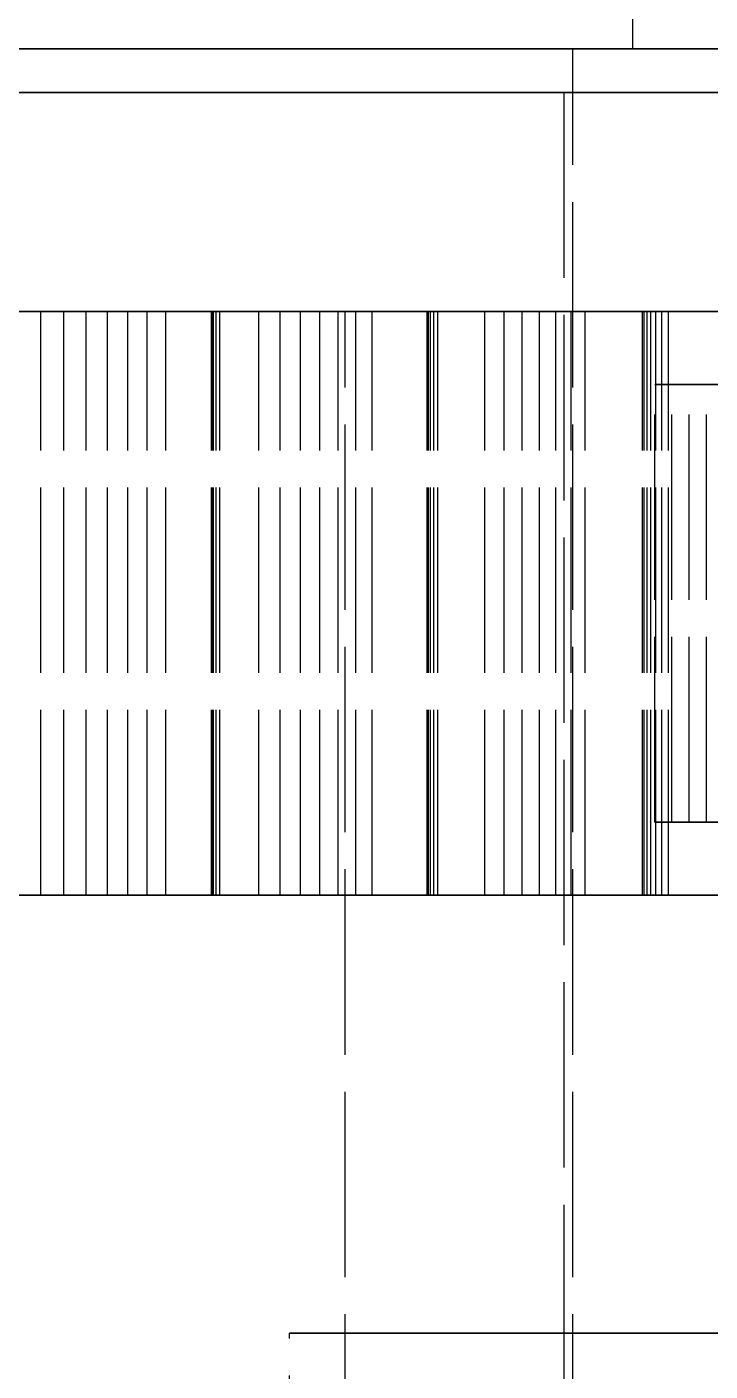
# Model space of a CAD drawing. Header units: millimetres. Extents: x -9 to 221, y -53 to 196.
# Drawn here: x 151.05 to 155.73, y 16.54 to 25.75 of the extents above; entities that cross this region are included whole.
import ezdxf

# ---------------------------------------------------------------- set-up
doc = ezdxf.new("R2010")
doc.units = ezdxf.units.MM
doc.linetypes.add('DASHED', pattern=[1.524, 1.27, -0.254])
doc.layers.add('HIDDEN', color=8, linetype='DASHED')
doc.layers.add('VISIBLE', color=7, linetype='CONTINUOUS')

msp = doc.modelspace()

# ---------------------------------------------------------------- linework, layer by layer
at = {"layer": 'HIDDEN'}
for points in [[(155.2, 31.3), (155.2, 25.6)], [(164.56429, 25.6), (163.80238, 25.6), (163.04048, 25.6), (162.27857, 25.6), (161.51667, 25.6), (160.75476, 25.6), (159.99286, 25.6), (159.23095, 25.6), (158.46905, 25.6), (157.70714, 25.6), (156.94524, 25.6), (156.18333, 25.6), (155.42143, 25.6), (154.65952, 25.6), (153.89762, 25.6), (153.13571, 25.6), (152.37381, 25.6), (151.6119, 25.6), (150.85, 25.6)], [(155.82111, 25.6), (155.69222, 25.6), (155.56333, 25.6), (155.43444, 25.6), (155.30556, 25.6), (155.17667, 25.6), (155.04778, 25.6), (154.91889, 25.6), (154.79, 25.6)], [(154.79, 25.6), (154.85444, 25.6), (154.91889, 25.6), (154.98333, 25.6), (155.04778, 25.6), (155.11222, 25.6), (155.17667, 25.6), (155.24111, 25.6), (155.30556, 25.6), (155.37, 25.6), (155.43444, 25.6), (155.49889, 25.6), (155.56333, 25.6), (155.62778, 25.6), (155.69222, 25.6), (155.75667, 25.6)], [(155.77937, 25.6), (155.66349, 25.6), (155.54762, 25.6), (155.43175, 25.6), (155.31587, 25.6), (155.2, 25.6)], [(155.2, 25.6), (155.25794, 25.6), (155.31587, 25.6), (155.37381, 25.6), (155.43175, 25.6), (155.48968, 25.6), (155.54762, 25.6), (155.60556, 25.6), (155.66349, 25.6), (155.72143, 25.6), (155.77937, 25.6)], [(164.56429, 25.3), (163.80238, 25.3), (163.04048, 25.3), (162.27857, 25.3), (161.51667, 25.3), (160.75476, 25.3), (159.99286, 25.3), (159.23095, 25.3), (158.46905, 25.3), (157.70714, 25.3), (156.94524, 25.3), (156.18333, 25.3), (155.42143, 25.3), (154.65952, 25.3), (153.89762, 25.3), (153.13571, 25.3), (152.37381, 25.3), (151.6119, 25.3), (150.85, 25.3)], [(155.77635, 25.3), (155.64556, 25.3), (155.51476, 25.3), (155.38397, 25.3), (155.25317, 25.3), (155.12238, 25.3), (154.99159, 25.3), (154.86079, 25.3), (154.73, 25.3)], [(154.73, 25.3), (154.7954, 25.3), (154.86079, 25.3), (154.92619, 25.3), (154.99159, 25.3), (155.05698, 25.3), (155.12238, 25.3), (155.18778, 25.3), (155.25317, 25.3), (155.31857, 25.3), (155.38397, 25.3), (155.44937, 25.3), (155.51476, 25.3), (155.58016, 25.3), (155.64556, 25.3), (155.71095, 25.3), (155.77635, 25.3)], [(154.73, 25.3), (154.73, -7.2)], [(154.79, -7.2), (154.79, 25.3)], [(164.61786, 23.8), (164.01071, 23.8), (163.40357, 23.8), (162.79643, 23.8), (162.18929, 23.8), (161.58214, 23.8), (160.975, 23.8), (160.36786, 23.8), (159.76071, 23.8), (159.15357, 23.8), (158.54643, 23.8), (157.93929, 23.8), (157.33214, 23.8), (156.725, 23.8), (156.11786, 23.8), (155.51071, 23.8), (154.90357, 23.8), (154.29643, 23.8), (153.68929, 23.8), (153.08214, 23.8), (152.475, 23.8), (151.86786, 23.8), (151.26071, 23.8), (150.65357, 23.8)], [(164.78651, 23.8), (164.0881, 23.8), (163.38968, 23.8), (162.69127, 23.8), (161.99286, 23.8), (161.29444, 23.8), (160.59603, 23.8), (159.89762, 23.8), (159.19921, 23.8), (158.50079, 23.8), (157.80238, 23.8), (157.10397, 23.8), (156.40556, 23.8), (155.70714, 23.8), (155.00873, 23.8), (154.31032, 23.8), (153.6119, 23.8), (152.91349, 23.8), (152.21508, 23.8), (151.51667, 23.8), (150.81825, 23.8)], [(150.81825, 23.8), (151.16746, 23.8), (151.51667, 23.8), (151.86587, 23.8), (152.21508, 23.8), (152.56429, 23.8), (152.91349, 23.8), (153.2627, 23.8), (153.6119, 23.8), (153.96111, 23.8), (154.31032, 23.8), (154.65952, 23.8), (155.00873, 23.8), (155.35794, 23.8), (155.70714, 23.8), (156.05635, 23.8), (156.40556, 23.8), (156.75476, 23.8), (157.10397, 23.8), (157.45317, 23.8), (157.80238, 23.8), (158.15159, 23.8), (158.50079, 23.8), (158.85, 23.8)], [(151.1446, 23.8), (150.84384, 23.8)], [(150.84384, 23.8), (151.1446, 23.8)], [(150.95714, 23.8), (151.26071, 23.8), (151.56429, 23.8), (151.86786, 23.8), (152.17143, 23.8), (152.475, 23.8), (152.77857, 23.8), (153.08214, 23.8), (153.38571, 23.8), (153.68929, 23.8), (153.99286, 23.8), (154.29643, 23.8), (154.6, 23.8), (154.90357, 23.8), (155.20714, 23.8), (155.51071, 23.8), (155.81429, 23.8)], [(151.30247, 23.8), (151.1446, 23.8)], [(151.1446, 23.8), (151.30247, 23.8)], [(151.1446, 19.8), (151.1446, 23.8)], [(151.1446, 19.8), (151.1446, 23.8)], [(151.45476, 23.8), (151.30247, 23.8)], [(151.30247, 23.8), (151.45476, 23.8)], [(151.30247, 19.8), (151.30247, 23.8)], [(151.30247, 19.8), (151.30247, 23.8)], [(151.60117, 23.8), (151.45476, 23.8)], [(151.45476, 23.8), (151.60117, 23.8)], [(151.45476, 19.8), (151.45476, 23.8)], [(151.45476, 19.8), (151.45476, 23.8)], [(151.74133, 23.8), (151.60117, 23.8)], [(151.60117, 23.8), (151.74133, 23.8)], [(151.60117, 19.8), (151.60117, 23.8)], [(151.60117, 19.8), (151.60117, 23.8)], [(151.87473, 23.8), (151.74133, 23.8)], [(151.74133, 23.8), (151.87473, 23.8)], [(151.74133, 19.8), (151.74133, 23.8)], [(151.74133, 19.8), (151.74133, 23.8)], [(152.00069, 23.8), (151.87473, 23.8)], [(151.87473, 23.8), (152.00069, 23.8)], [(151.87473, 19.8), (151.87473, 23.8)], [(151.87473, 19.8), (151.87473, 23.8)], [(152.37092, 23.8), (152.00069, 23.8)], [(152.00069, 23.8), (152.37092, 23.8)], [(152.00069, 19.8), (152.00069, 23.8)], [(152.00069, 19.8), (152.00069, 23.8)], [(152.31792, 23.8), (152.31514, 23.8)], [(152.31514, 23.8), (152.31866, 23.8)], [(152.31866, 23.8), (152.31514, 23.8)], [(152.31514, 23.8), (152.31792, 23.8)], [(152.31514, 19.8), (152.31514, 23.8)], [(152.31514, 19.8), (152.31514, 23.8)], [(152.32676, 23.8), (152.31792, 23.8)], [(152.31792, 23.8), (152.32676, 23.8)], [(152.31792, 19.8), (152.31792, 23.8)], [(152.31792, 19.8), (152.31792, 23.8)], [(152.31866, 23.8), (152.32881, 23.8)], [(152.32881, 23.8), (152.31866, 23.8)], [(152.31866, 19.8), (152.31866, 23.8)], [(152.31866, 19.8), (152.31866, 23.8)], [(152.64005, 23.8), (152.32676, 23.8)], [(152.32676, 23.8), (152.64005, 23.8)], [(152.32676, 19.8), (152.32676, 23.8)], [(152.32676, 19.8), (152.32676, 23.8)], [(152.32881, 23.8), (152.34601, 23.8)], [(152.34601, 23.8), (152.32881, 23.8)], [(152.32881, 19.8), (152.32881, 23.8)], [(152.32881, 19.8), (152.32881, 23.8)], [(152.34601, 23.8), (152.37092, 23.8)], [(152.37092, 23.8), (152.34601, 23.8)], [(152.34601, 19.8), (152.34601, 23.8)], [(152.34601, 19.8), (152.34601, 23.8)], [(152.37092, 19.8), (152.37092, 23.8)], [(152.37092, 19.8), (152.37092, 23.8)], [(152.78508, 23.8), (152.64005, 23.8)], [(152.64005, 23.8), (152.78508, 23.8)], [(152.64005, 19.8), (152.64005, 23.8)], [(152.64005, 19.8), (152.64005, 23.8)], [(152.92425, 23.8), (152.78508, 23.8)], [(152.78508, 23.8), (152.92425, 23.8)], [(152.78508, 19.8), (152.78508, 23.8)], [(152.78508, 19.8), (152.78508, 23.8)], [(153.05728, 23.8), (152.92425, 23.8)], [(152.92425, 23.8), (153.05728, 23.8)], [(152.92425, 19.8), (152.92425, 23.8)], [(152.92425, 19.8), (152.92425, 23.8)], [(153.18378, 23.8), (153.05728, 23.8)], [(153.05728, 23.8), (153.18378, 23.8)], [(153.05728, 19.8), (153.05728, 23.8)], [(153.05728, 19.8), (153.05728, 23.8)], [(153.30325, 23.8), (153.18378, 23.8)], [(153.18378, 23.8), (153.30325, 23.8)], [(153.18378, 19.8), (153.18378, 23.8)], [(153.18378, 19.8), (153.18378, 23.8)], [(155.90619, 23.8), (155.72778, 23.8), (155.54937, 23.8), (155.37095, 23.8), (155.19254, 23.8), (155.01413, 23.8), (154.83571, 23.8), (154.6573, 23.8), (154.47889, 23.8), (154.30048, 23.8), (154.12206, 23.8), (153.94365, 23.8), (153.76524, 23.8), (153.58683, 23.8), (153.40841, 23.8), (153.23, 23.8)], [(153.23, 23.8), (153.31921, 23.8), (153.40841, 23.8), (153.49762, 23.8), (153.58683, 23.8), (153.67603, 23.8), (153.76524, 23.8), (153.85444, 23.8), (153.94365, 23.8), (154.03286, 23.8), (154.12206, 23.8), (154.21127, 23.8), (154.30048, 23.8), (154.38968, 23.8), (154.47889, 23.8), (154.5681, 23.8), (154.6573, 23.8), (154.74651, 23.8), (154.83571, 23.8), (154.92492, 23.8), (155.01413, 23.8), (155.10333, 23.8), (155.19254, 23.8), (155.28175, 23.8), (155.37095, 23.8), (155.46016, 23.8), (155.54937, 23.8), (155.63857, 23.8), (155.72778, 23.8), (155.81698, 23.8)], [(153.23, -7.2), (153.23, 23.8)], [(153.41497, 23.8), (153.30325, 23.8)], [(153.30325, 23.8), (153.41497, 23.8)], [(153.30325, 19.8), (153.30325, 23.8)], [(153.30325, 19.8), (153.30325, 23.8)], [(153.7987, 23.8), (153.41497, 23.8)], [(153.41497, 23.8), (153.7987, 23.8)], [(153.41497, 19.8), (153.41497, 23.8)], [(153.41497, 19.8), (153.41497, 23.8)], [(153.7927, 23.8), (153.79173, 23.8)], [(153.79173, 23.8), (153.7987, 23.8)], [(153.7987, 23.8), (153.79173, 23.8)], [(153.79173, 23.8), (153.7927, 23.8)], [(153.79173, 19.8), (153.79173, 23.8)], [(153.79173, 19.8), (153.79173, 23.8)], [(153.80095, 23.8), (153.7927, 23.8)], [(153.7927, 23.8), (153.80095, 23.8)], [(153.7927, 19.8), (153.7927, 23.8)], [(153.7927, 19.8), (153.7927, 23.8)], [(153.7987, 19.8), (153.7987, 23.8)], [(153.7987, 19.8), (153.7987, 23.8)], [(153.81602, 23.8), (153.80095, 23.8)], [(153.80095, 23.8), (153.81602, 23.8)], [(153.80095, 19.8), (153.80095, 23.8)], [(153.80095, 19.8), (153.80095, 23.8)], [(153.83756, 23.8), (153.81602, 23.8)], [(153.81602, 23.8), (153.83756, 23.8)], [(153.81602, 19.8), (153.81602, 23.8)], [(153.81602, 19.8), (153.81602, 23.8)], [(153.86533, 23.8), (153.83756, 23.8)], [(153.83756, 23.8), (153.86533, 23.8)], [(153.83756, 19.8), (153.83756, 23.8)], [(153.83756, 19.8), (153.83756, 23.8)], [(154.18849, 23.8), (153.86533, 23.8)], [(153.86533, 23.8), (154.18849, 23.8)], [(153.86533, 19.8), (153.86533, 23.8)], [(153.86533, 19.8), (153.86533, 23.8)], [(154.31942, 23.8), (154.18849, 23.8)], [(154.18849, 23.8), (154.31942, 23.8)], [(154.18849, 19.8), (154.18849, 23.8)], [(154.18849, 19.8), (154.18849, 23.8)], [(154.4443, 23.8), (154.31942, 23.8)], [(154.31942, 23.8), (154.4443, 23.8)], [(154.31942, 19.8), (154.31942, 23.8)], [(154.31942, 19.8), (154.31942, 23.8)], [(154.56282, 23.8), (154.4443, 23.8)], [(154.4443, 23.8), (154.56282, 23.8)], [(154.4443, 19.8), (154.4443, 23.8)], [(154.4443, 19.8), (154.4443, 23.8)], [(154.67459, 23.8), (154.56282, 23.8)], [(154.56282, 23.8), (154.67459, 23.8)], [(154.56282, 19.8), (154.56282, 23.8)], [(154.56282, 19.8), (154.56282, 23.8)], [(154.77909, 23.8), (154.67459, 23.8)], [(154.67459, 23.8), (154.77909, 23.8)], [(154.67459, 19.8), (154.67459, 23.8)], [(154.67459, 19.8), (154.67459, 23.8)], [(154.87562, 23.8), (154.77909, 23.8)], [(154.77909, 23.8), (154.87562, 23.8)], [(154.77909, 19.8), (154.77909, 23.8)], [(154.77909, 19.8), (154.77909, 23.8)], [(155.26958, 23.8), (154.87562, 23.8)], [(154.87562, 23.8), (155.26958, 23.8)], [(154.87562, 19.8), (154.87562, 23.8)], [(154.87562, 19.8), (154.87562, 23.8)], [(155.28059, 23.8), (155.26958, 23.8)], [(155.26958, 23.8), (155.28059, 23.8)], [(155.26958, 19.8), (155.26958, 23.8)], [(155.26958, 19.8), (155.26958, 23.8)], [(155.29973, 23.8), (155.28059, 23.8)], [(155.28059, 23.8), (155.29973, 23.8)], [(155.28059, 19.8), (155.28059, 23.8)], [(155.28059, 19.8), (155.28059, 23.8)], [(155.32631, 23.8), (155.29973, 23.8)], [(155.29973, 23.8), (155.32631, 23.8)], [(155.29973, 19.8), (155.29973, 23.8)], [(155.29973, 19.8), (155.29973, 23.8)], [(155.35984, 23.8), (155.32631, 23.8)], [(155.32631, 23.8), (155.35984, 23.8)], [(155.32631, 19.8), (155.32631, 23.8)], [(155.32631, 19.8), (155.32631, 23.8)], [(155.39997, 23.8), (155.35984, 23.8)], [(155.35984, 23.8), (155.39997, 23.8)], [(155.35984, 19.8), (155.35984, 23.8)], [(155.35984, 19.8), (155.35984, 23.8)], [(155.44643, 23.8), (155.39997, 23.8)], [(155.39997, 23.8), (155.44643, 23.8)], [(155.39997, 19.8), (155.39997, 23.8)], [(155.39997, 19.8), (155.39997, 23.8)], [(155.77669, 23.8), (155.44643, 23.8)], [(155.44643, 23.8), (155.77669, 23.8)], [(155.44643, 19.8), (155.44643, 23.8)], [(155.44643, 19.8), (155.44643, 23.8)], [(155.35227, 23.3), (155.4694, 23.3)], [(155.4694, 23.3), (155.35227, 23.3)], [(155.35227, 20.3), (155.35227, 23.3)], [(155.35227, 20.3), (155.35227, 23.3)], [(155.4694, 23.3), (155.58758, 23.3)], [(155.58758, 23.3), (155.4694, 23.3)], [(155.4694, 20.3), (155.4694, 23.3)], [(155.4694, 20.3), (155.4694, 23.3)], [(155.58758, 23.3), (155.70621, 23.3)], [(155.70621, 23.3), (155.58758, 23.3)], [(155.58758, 20.3), (155.58758, 23.3)], [(155.58758, 20.3), (155.58758, 23.3)], [(155.70621, 23.3), (155.82466, 23.3)], [(155.82466, 23.3), (155.70621, 23.3)], [(155.70621, 20.3), (155.70621, 23.3)], [(155.70621, 20.3), (155.70621, 23.3)], [(155.35227, 20.3), (155.4694, 20.3)], [(155.4694, 20.3), (155.35227, 20.3)], [(155.4694, 20.3), (155.58758, 20.3)], [(155.58758, 20.3), (155.4694, 20.3)], [(155.58758, 20.3), (155.70621, 20.3)], [(155.70621, 20.3), (155.58758, 20.3)], [(155.70621, 20.3), (155.82466, 20.3)], [(155.82466, 20.3), (155.70621, 20.3)], [(164.61786, 19.8), (164.01071, 19.8), (163.40357, 19.8), (162.79643, 19.8), (162.18929, 19.8), (161.58214, 19.8), (160.975, 19.8), (160.36786, 19.8), (159.76071, 19.8), (159.15357, 19.8), (158.54643, 19.8), (157.93929, 19.8), (157.33214, 19.8), (156.725, 19.8), (156.11786, 19.8), (155.51071, 19.8), (154.90357, 19.8), (154.29643, 19.8), (153.68929, 19.8), (153.08214, 19.8), (152.475, 19.8), (151.86786, 19.8), (151.26071, 19.8), (150.65357, 19.8)], [(151.1446, 19.8), (150.84384, 19.8)], [(150.84384, 19.8), (151.1446, 19.8)], [(150.95714, 19.8), (151.26071, 19.8), (151.56429, 19.8), (151.86786, 19.8), (152.17143, 19.8), (152.475, 19.8), (152.77857, 19.8), (153.08214, 19.8), (153.38571, 19.8), (153.68929, 19.8), (153.99286, 19.8), (154.29643, 19.8), (154.6, 19.8), (154.90357, 19.8), (155.20714, 19.8), (155.51071, 19.8), (155.81429, 19.8)], [(151.30247, 19.8), (151.1446, 19.8)], [(151.1446, 19.8), (151.30247, 19.8)], [(151.45476, 19.8), (151.30247, 19.8)], [(151.30247, 19.8), (151.45476, 19.8)], [(151.60117, 19.8), (151.45476, 19.8)], [(151.45476, 19.8), (151.60117, 19.8)], [(151.74133, 19.8), (151.60117, 19.8)], [(151.60117, 19.8), (151.74133, 19.8)], [(151.87473, 19.8), (151.74133, 19.8)], [(151.74133, 19.8), (151.87473, 19.8)], [(152.00069, 19.8), (151.87473, 19.8)], [(151.87473, 19.8), (152.00069, 19.8)], [(152.37092, 19.8), (152.00069, 19.8)], [(152.00069, 19.8), (152.37092, 19.8)], [(152.31792, 19.8), (152.31514, 19.8)], [(152.31514, 19.8), (152.31866, 19.8)], [(152.31866, 19.8), (152.31514, 19.8)], [(152.31514, 19.8), (152.31792, 19.8)], [(152.32676, 19.8), (152.31792, 19.8)], [(152.31792, 19.8), (152.32676, 19.8)], [(152.31866, 19.8), (152.32881, 19.8)], [(152.32881, 19.8), (152.31866, 19.8)], [(152.64005, 19.8), (152.32676, 19.8)], [(152.32676, 19.8), (152.64005, 19.8)], [(152.32881, 19.8), (152.34601, 19.8)], [(152.34601, 19.8), (152.32881, 19.8)], [(152.34601, 19.8), (152.37092, 19.8)], [(152.37092, 19.8), (152.34601, 19.8)], [(152.78508, 19.8), (152.64005, 19.8)], [(152.64005, 19.8), (152.78508, 19.8)], [(152.92425, 19.8), (152.78508, 19.8)], [(152.78508, 19.8), (152.92425, 19.8)], [(153.05728, 19.8), (152.92425, 19.8)], [(152.92425, 19.8), (153.05728, 19.8)], [(153.18378, 19.8), (153.05728, 19.8)], [(153.05728, 19.8), (153.18378, 19.8)], [(153.30325, 19.8), (153.18378, 19.8)], [(153.18378, 19.8), (153.30325, 19.8)], [(153.41497, 19.8), (153.30325, 19.8)], [(153.30325, 19.8), (153.41497, 19.8)], [(153.7987, 19.8), (153.41497, 19.8)], [(153.41497, 19.8), (153.7987, 19.8)], [(153.7927, 19.8), (153.79173, 19.8)], [(153.79173, 19.8), (153.7987, 19.8)], [(153.7987, 19.8), (153.79173, 19.8)], [(153.79173, 19.8), (153.7927, 19.8)], [(153.80095, 19.8), (153.7927, 19.8)], [(153.7927, 19.8), (153.80095, 19.8)], [(153.81602, 19.8), (153.80095, 19.8)], [(153.80095, 19.8), (153.81602, 19.8)], [(153.83756, 19.8), (153.81602, 19.8)], [(153.81602, 19.8), (153.83756, 19.8)], [(153.86533, 19.8), (153.83756, 19.8)], [(153.83756, 19.8), (153.86533, 19.8)], [(154.18849, 19.8), (153.86533, 19.8)], [(153.86533, 19.8), (154.18849, 19.8)], [(154.31942, 19.8), (154.18849, 19.8)], [(154.18849, 19.8), (154.31942, 19.8)], [(154.4443, 19.8), (154.31942, 19.8)], [(154.31942, 19.8), (154.4443, 19.8)], [(154.56282, 19.8), (154.4443, 19.8)], [(154.4443, 19.8), (154.56282, 19.8)], [(154.67459, 19.8), (154.56282, 19.8)], [(154.56282, 19.8), (154.67459, 19.8)], [(154.77909, 19.8), (154.67459, 19.8)], [(154.67459, 19.8), (154.77909, 19.8)], [(154.87562, 19.8), (154.77909, 19.8)], [(154.77909, 19.8), (154.87562, 19.8)], [(155.26958, 19.8), (154.87562, 19.8)], [(154.87562, 19.8), (155.26958, 19.8)], [(155.28059, 19.8), (155.26958, 19.8)], [(155.26958, 19.8), (155.28059, 19.8)], [(155.29973, 19.8), (155.28059, 19.8)], [(155.28059, 19.8), (155.29973, 19.8)], [(155.32631, 19.8), (155.29973, 19.8)], [(155.29973, 19.8), (155.32631, 19.8)], [(155.35984, 19.8), (155.32631, 19.8)], [(155.32631, 19.8), (155.35984, 19.8)], [(155.39997, 19.8), (155.35984, 19.8)], [(155.35984, 19.8), (155.39997, 19.8)], [(155.44643, 19.8), (155.39997, 19.8)], [(155.39997, 19.8), (155.44643, 19.8)], [(155.77669, 19.8), (155.44643, 19.8)], [(155.44643, 19.8), (155.77669, 19.8)], [(155.89762, 16.8), (155.70714, 16.8), (155.51667, 16.8), (155.32619, 16.8), (155.13571, 16.8), (154.94524, 16.8), (154.75476, 16.8), (154.56429, 16.8), (154.37381, 16.8), (154.18333, 16.8), (153.99286, 16.8), (153.80238, 16.8), (153.6119, 16.8), (153.42143, 16.8), (153.23095, 16.8), (153.04048, 16.8), (152.85, 16.8)], [(152.85, 16.8), (152.94524, 16.8), (153.04048, 16.8), (153.13571, 16.8), (153.23095, 16.8), (153.32619, 16.8), (153.42143, 16.8), (153.51667, 16.8), (153.6119, 16.8), (153.70714, 16.8), (153.80238, 16.8), (153.89762, 16.8), (153.99286, 16.8), (154.0881, 16.8), (154.18333, 16.8), (154.27857, 16.8), (154.37381, 16.8), (154.46905, 16.8), (154.56429, 16.8), (154.65952, 16.8), (154.75476, 16.8), (154.85, 16.8), (154.94524, 16.8), (155.04048, 16.8), (155.13571, 16.8), (155.23095, 16.8), (155.32619, 16.8), (155.42143, 16.8), (155.51667, 16.8), (155.6119, 16.8), (155.70714, 16.8), (155.80238, 16.8)], [(152.85, 0), (152.85, 16.8)]]:
    msp.add_lwpolyline(points, dxfattribs=at)
at = {"layer": 'VISIBLE'}
for points in [[(150.85, 25.6), (151.23095, 25.6), (151.6119, 25.6), (151.99286, 25.6), (152.37381, 25.6), (152.75476, 25.6), (153.13571, 25.6), (153.51667, 25.6), (153.89762, 25.6), (154.27857, 25.6), (154.65952, 25.6), (155.04048, 25.6), (155.42143, 25.6), (155.80238, 25.6), (156.18333, 25.6), (156.56429, 25.6), (156.94524, 25.6), (157.32619, 25.6), (157.70714, 25.6), (158.0881, 25.6), (158.46905, 25.6), (158.85, 25.6)], [(154.79, 25.3), (154.79, 25.6)], [(150.85, 25.3), (151.23095, 25.3), (151.6119, 25.3), (151.99286, 25.3), (152.37381, 25.3), (152.75476, 25.3), (153.13571, 25.3), (153.51667, 25.3), (153.89762, 25.3), (154.27857, 25.3), (154.65952, 25.3), (155.04048, 25.3), (155.42143, 25.3), (155.80238, 25.3), (156.18333, 25.3), (156.56429, 25.3), (156.94524, 25.3), (157.32619, 25.3), (157.70714, 25.3), (158.0881, 25.3), (158.46905, 25.3), (158.85, 25.3)]]:
    msp.add_lwpolyline(points, dxfattribs=at)

doc.saveas('drawing.dxf')
